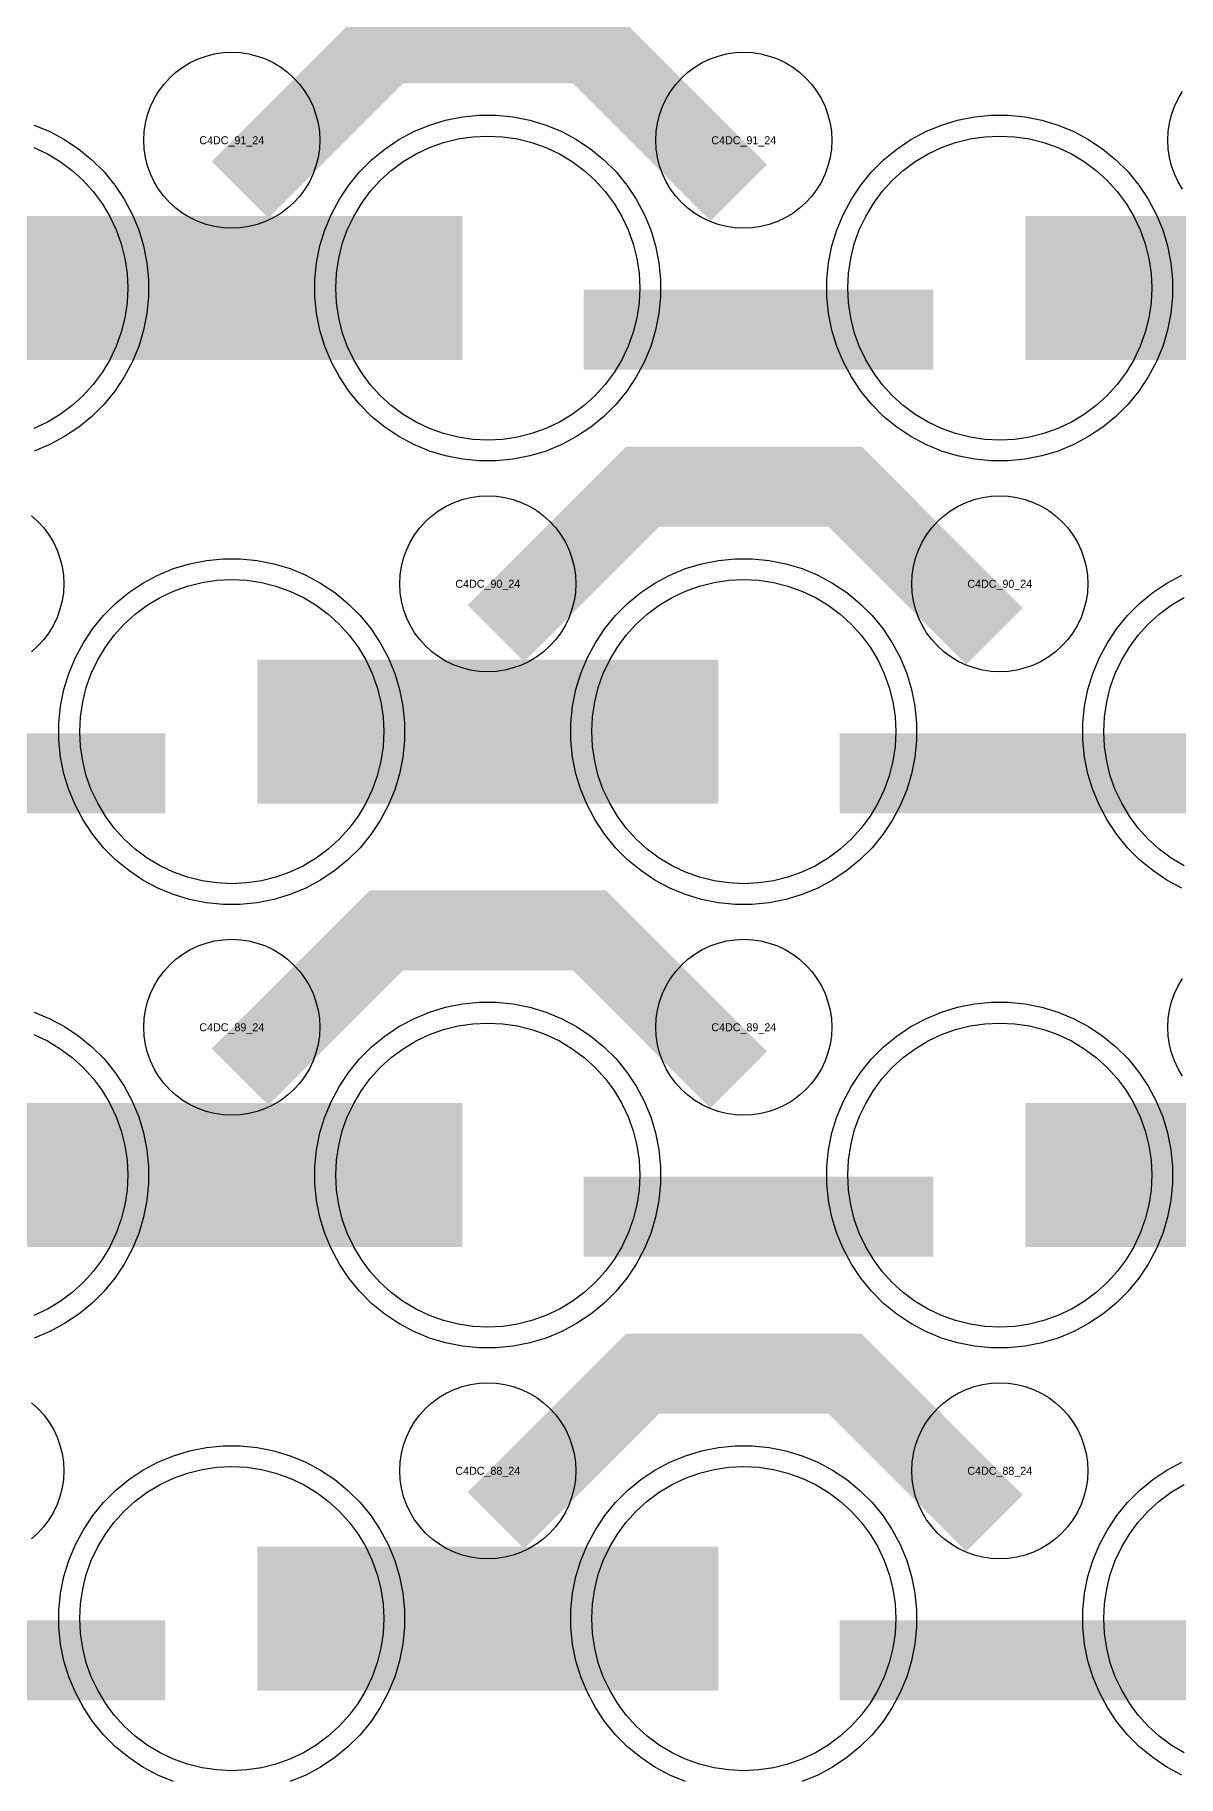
# Model space of a CAD drawing. Extents: x -11880 to 11880, y -14992 to 14992.
# Drawn here: x -4382 to -4024, y -2695 to -2151 of the extents above; entities that cross this region are included whole.
import ezdxf
from ezdxf.enums import TextEntityAlignment as Align

# ---------------------------------------------------------------- set-up
doc = ezdxf.new("R2010")
doc.units = 0
doc.header["$MEASUREMENT"] = 0
for name, color, linetype in [('GDS_775_DT_237', 138, 'CONTINUOUS'), ('RDL1_FS', 34, 'CONTINUOUS'), ('RDL_BS', 160, 'CONTINUOUS')]:
    doc.layers.add(name, color=color, linetype=linetype)

msp = doc.modelspace()

# ---------------------------------------------------------------- linework, layer by layer
at = {"layer": 'RDL1_FS', "color": 11, "true_color": 0xf27172}
for points in [[(-4381.819, -2186.343), (-4377.605, -2188.335), (-4373.605, -2190.733), (-4369.86, -2193.511), (-4366.406, -2196.641), (-4363.276, -2200.095), (-4360.498, -2203.84), (-4358.1, -2207.84), (-4356.108, -2212.054), (-4354.536, -2216.444), (-4353.404, -2220.967), (-4352.72, -2225.578), (-4352.491, -2230.235), (-4352.72, -2234.892), (-4353.404, -2239.503), (-4354.536, -2244.026), (-4356.108, -2248.416), (-4358.1, -2252.63), (-4360.498, -2256.63), (-4363.276, -2260.375), (-4366.406, -2263.829), (-4369.86, -2266.959), (-4373.605, -2269.737), (-4377.605, -2272.135), (-4381.819, -2274.127)], [(-4022.395, -2410.7), (-4026.395, -2408.302), (-4030.14, -2405.524), (-4033.594, -2402.394), (-4036.724, -2398.94), (-4039.502, -2395.195), (-4041.9, -2391.195), (-4043.892, -2386.981), (-4045.464, -2382.591), (-4046.596, -2378.068), (-4047.28, -2373.457), (-4047.509, -2368.8), (-4047.28, -2364.143), (-4046.596, -2359.532), (-4045.464, -2355.009), (-4043.892, -2350.619), (-4041.9, -2346.405), (-4039.502, -2342.405), (-4036.724, -2338.66), (-4033.594, -2335.206), (-4030.14, -2332.076), (-4026.395, -2329.298), (-4022.395, -2326.9)]]:
    msp.add_lwpolyline(points, dxfattribs=at)
for points in [[(-4240, -2277.744), (-4244.657, -2277.515), (-4249.268, -2276.831), (-4253.791, -2275.699), (-4258.181, -2274.127), (-4262.395, -2272.135), (-4266.395, -2269.737), (-4270.14, -2266.959), (-4273.594, -2263.829), (-4276.724, -2260.375), (-4279.502, -2256.63), (-4281.9, -2252.63), (-4283.892, -2248.416), (-4285.464, -2244.026), (-4286.596, -2239.503), (-4287.28, -2234.892), (-4287.509, -2230.235), (-4287.28, -2225.578), (-4286.596, -2220.967), (-4285.464, -2216.444), (-4283.892, -2212.054), (-4281.9, -2207.84), (-4279.502, -2203.84), (-4276.724, -2200.095), (-4273.594, -2196.641), (-4270.14, -2193.511), (-4266.395, -2190.733), (-4262.395, -2188.335), (-4258.181, -2186.343), (-4253.791, -2184.771), (-4249.268, -2183.639), (-4244.657, -2182.955), (-4240, -2182.726), (-4235.343, -2182.955), (-4230.732, -2183.639), (-4226.209, -2184.771), (-4221.819, -2186.343), (-4217.605, -2188.335), (-4213.605, -2190.733), (-4209.86, -2193.511), (-4206.406, -2196.641), (-4203.276, -2200.095), (-4200.498, -2203.84), (-4198.1, -2207.84), (-4196.108, -2212.054), (-4194.536, -2216.444), (-4193.404, -2220.967), (-4192.72, -2225.578), (-4192.491, -2230.235), (-4192.72, -2234.892), (-4193.404, -2239.503), (-4194.536, -2244.026), (-4196.108, -2248.416), (-4198.1, -2252.63), (-4200.498, -2256.63), (-4203.276, -2260.375), (-4206.406, -2263.829), (-4209.86, -2266.959), (-4213.605, -2269.737), (-4217.605, -2272.135), (-4221.819, -2274.127), (-4226.209, -2275.699), (-4230.732, -2276.831), (-4235.343, -2277.515)], [(-4080, -2277.744), (-4084.657, -2277.515), (-4089.268, -2276.831), (-4093.791, -2275.699), (-4098.181, -2274.127), (-4102.395, -2272.135), (-4106.395, -2269.737), (-4110.14, -2266.959), (-4113.594, -2263.829), (-4116.724, -2260.375), (-4119.502, -2256.63), (-4121.9, -2252.63), (-4123.892, -2248.416), (-4125.464, -2244.026), (-4126.596, -2239.503), (-4127.28, -2234.892), (-4127.509, -2230.235), (-4127.28, -2225.578), (-4126.596, -2220.967), (-4125.464, -2216.444), (-4123.892, -2212.054), (-4121.9, -2207.84), (-4119.502, -2203.84), (-4116.724, -2200.095), (-4113.594, -2196.641), (-4110.14, -2193.511), (-4106.395, -2190.733), (-4102.395, -2188.335), (-4098.181, -2186.343), (-4093.791, -2184.771), (-4089.268, -2183.639), (-4084.657, -2182.955), (-4080, -2182.726), (-4075.343, -2182.955), (-4070.732, -2183.639), (-4066.209, -2184.771), (-4061.819, -2186.343), (-4057.605, -2188.335), (-4053.605, -2190.733), (-4049.86, -2193.511), (-4046.406, -2196.641), (-4043.276, -2200.095), (-4040.498, -2203.84), (-4038.1, -2207.84), (-4036.108, -2212.054), (-4034.536, -2216.444), (-4033.404, -2220.967), (-4032.72, -2225.578), (-4032.491, -2230.235), (-4032.72, -2234.892), (-4033.404, -2239.503), (-4034.536, -2244.026), (-4036.108, -2248.416), (-4038.1, -2252.63), (-4040.498, -2256.63), (-4043.276, -2260.375), (-4046.406, -2263.829), (-4049.86, -2266.959), (-4053.605, -2269.737), (-4057.605, -2272.135), (-4061.819, -2274.127), (-4066.209, -2275.699), (-4070.732, -2276.831), (-4075.343, -2277.515)], [(-4320, -2416.309), (-4324.657, -2416.08), (-4329.268, -2415.396), (-4333.791, -2414.264), (-4338.181, -2412.692), (-4342.395, -2410.7), (-4346.395, -2408.302), (-4350.14, -2405.524), (-4353.594, -2402.394), (-4356.724, -2398.94), (-4359.502, -2395.195), (-4361.9, -2391.195), (-4363.892, -2386.981), (-4365.464, -2382.591), (-4366.596, -2378.068), (-4367.28, -2373.457), (-4367.509, -2368.8), (-4367.28, -2364.143), (-4366.596, -2359.532), (-4365.464, -2355.009), (-4363.892, -2350.619), (-4361.9, -2346.405), (-4359.502, -2342.405), (-4356.724, -2338.66), (-4353.594, -2335.206), (-4350.14, -2332.076), (-4346.395, -2329.298), (-4342.395, -2326.9), (-4338.181, -2324.908), (-4333.791, -2323.336), (-4329.268, -2322.204), (-4324.657, -2321.52), (-4320, -2321.291), (-4315.343, -2321.52), (-4310.732, -2322.204), (-4306.209, -2323.336), (-4301.819, -2324.908), (-4297.605, -2326.9), (-4293.605, -2329.298), (-4289.86, -2332.076), (-4286.406, -2335.206), (-4283.276, -2338.66), (-4280.498, -2342.405), (-4278.1, -2346.405), (-4276.108, -2350.619), (-4274.536, -2355.009), (-4273.404, -2359.532), (-4272.72, -2364.143), (-4272.491, -2368.8), (-4272.72, -2373.457), (-4273.404, -2378.068), (-4274.536, -2382.591), (-4276.108, -2386.981), (-4278.1, -2391.195), (-4280.498, -2395.195), (-4283.276, -2398.94), (-4286.406, -2402.394), (-4289.86, -2405.524), (-4293.605, -2408.302), (-4297.605, -2410.7), (-4301.819, -2412.692), (-4306.209, -2414.264), (-4310.732, -2415.396), (-4315.343, -2416.08)], [(-4160, -2416.309), (-4164.657, -2416.08), (-4169.268, -2415.396), (-4173.791, -2414.264), (-4178.181, -2412.692), (-4182.395, -2410.7), (-4186.395, -2408.302), (-4190.14, -2405.524), (-4193.594, -2402.394), (-4196.724, -2398.94), (-4199.502, -2395.195), (-4201.9, -2391.195), (-4203.892, -2386.981), (-4205.464, -2382.591), (-4206.596, -2378.068), (-4207.28, -2373.457), (-4207.509, -2368.8), (-4207.28, -2364.143), (-4206.596, -2359.532), (-4205.464, -2355.009), (-4203.892, -2350.619), (-4201.9, -2346.405), (-4199.502, -2342.405), (-4196.724, -2338.66), (-4193.594, -2335.206), (-4190.14, -2332.076), (-4186.395, -2329.298), (-4182.395, -2326.9), (-4178.181, -2324.908), (-4173.791, -2323.336), (-4169.268, -2322.204), (-4164.657, -2321.52), (-4160, -2321.291), (-4155.343, -2321.52), (-4150.732, -2322.204), (-4146.209, -2323.336), (-4141.819, -2324.908), (-4137.605, -2326.9), (-4133.605, -2329.298), (-4129.86, -2332.076), (-4126.406, -2335.206), (-4123.276, -2338.66), (-4120.498, -2342.405), (-4118.1, -2346.405), (-4116.108, -2350.619), (-4114.536, -2355.009), (-4113.404, -2359.532), (-4112.72, -2364.143), (-4112.491, -2368.8), (-4112.72, -2373.457), (-4113.404, -2378.068), (-4114.536, -2382.591), (-4116.108, -2386.981), (-4118.1, -2391.195), (-4120.498, -2395.195), (-4123.276, -2398.94), (-4126.406, -2402.394), (-4129.86, -2405.524), (-4133.605, -2408.302), (-4137.605, -2410.7), (-4141.819, -2412.692), (-4146.209, -2414.264), (-4150.732, -2415.396), (-4155.343, -2416.08)]]:
    msp.add_lwpolyline(points, close=True, dxfattribs=at)
for points in [[(-4391.998, -2230.235, 45, 45, 0), (-4319.998, -2230.235, 45, 45, 0)], [(-4319.998, -2230.235, 45, 45, 0), (-4247.998, -2230.235, 45, 45, 0)], [(-4071.998, -2230.235, 45, 45, 0), (-3999.998, -2230.235, 45, 45, 0)], [(-4311.998, -2368.8, 45, 45, 0), (-4239.998, -2368.8, 45, 45, 0)], [(-4239.998, -2368.8, 45, 45, 0), (-4167.998, -2368.8, 45, 45, 0)]]:
    msp.add_lwpolyline(points, format="xyseb", dxfattribs=at)
at = {"layer": 'RDL1_FS'}
for points in [[(-4381.819, -2463.468), (-4377.605, -2465.46), (-4373.605, -2467.858), (-4369.86, -2470.636), (-4366.406, -2473.766), (-4363.276, -2477.22), (-4360.498, -2480.965), (-4358.1, -2484.965), (-4356.108, -2489.179), (-4354.536, -2493.569), (-4353.404, -2498.092), (-4352.72, -2502.703), (-4352.491, -2507.36), (-4352.72, -2512.017), (-4353.404, -2516.628), (-4354.536, -2521.151), (-4356.108, -2525.541), (-4358.1, -2529.755), (-4360.498, -2533.755), (-4363.276, -2537.5), (-4366.406, -2540.954), (-4369.86, -2544.084), (-4373.605, -2546.862), (-4377.605, -2549.26), (-4381.819, -2551.252)], [(-4022.395, -2687.825), (-4026.395, -2685.427), (-4030.14, -2682.649), (-4033.594, -2679.519), (-4036.724, -2676.065), (-4039.502, -2672.32), (-4041.9, -2668.32), (-4043.892, -2664.106), (-4045.464, -2659.716), (-4046.596, -2655.193), (-4047.28, -2650.582), (-4047.509, -2645.925), (-4047.28, -2641.268), (-4046.596, -2636.657), (-4045.464, -2632.134), (-4043.892, -2627.744), (-4041.9, -2623.53), (-4039.502, -2619.53), (-4036.724, -2615.785), (-4033.594, -2612.331), (-4030.14, -2609.201), (-4026.395, -2606.423), (-4022.395, -2604.025)]]:
    msp.add_lwpolyline(points, dxfattribs=at)
for points in [[(-4240, -2554.869), (-4244.657, -2554.64), (-4249.268, -2553.956), (-4253.791, -2552.824), (-4258.181, -2551.252), (-4262.395, -2549.26), (-4266.395, -2546.862), (-4270.14, -2544.084), (-4273.594, -2540.954), (-4276.724, -2537.5), (-4279.502, -2533.755), (-4281.9, -2529.755), (-4283.892, -2525.541), (-4285.464, -2521.151), (-4286.596, -2516.628), (-4287.28, -2512.017), (-4287.509, -2507.36), (-4287.28, -2502.703), (-4286.596, -2498.092), (-4285.464, -2493.569), (-4283.892, -2489.179), (-4281.9, -2484.965), (-4279.502, -2480.965), (-4276.724, -2477.22), (-4273.594, -2473.766), (-4270.14, -2470.636), (-4266.395, -2467.858), (-4262.395, -2465.46), (-4258.181, -2463.468), (-4253.791, -2461.896), (-4249.268, -2460.764), (-4244.657, -2460.08), (-4240, -2459.851), (-4235.343, -2460.08), (-4230.732, -2460.764), (-4226.209, -2461.896), (-4221.819, -2463.468), (-4217.605, -2465.46), (-4213.605, -2467.858), (-4209.86, -2470.636), (-4206.406, -2473.766), (-4203.276, -2477.22), (-4200.498, -2480.965), (-4198.1, -2484.965), (-4196.108, -2489.179), (-4194.536, -2493.569), (-4193.404, -2498.092), (-4192.72, -2502.703), (-4192.491, -2507.36), (-4192.72, -2512.017), (-4193.404, -2516.628), (-4194.536, -2521.151), (-4196.108, -2525.541), (-4198.1, -2529.755), (-4200.498, -2533.755), (-4203.276, -2537.5), (-4206.406, -2540.954), (-4209.86, -2544.084), (-4213.605, -2546.862), (-4217.605, -2549.26), (-4221.819, -2551.252), (-4226.209, -2552.824), (-4230.732, -2553.956), (-4235.343, -2554.64)], [(-4080, -2554.869), (-4084.657, -2554.64), (-4089.268, -2553.956), (-4093.791, -2552.824), (-4098.181, -2551.252), (-4102.395, -2549.26), (-4106.395, -2546.862), (-4110.14, -2544.084), (-4113.594, -2540.954), (-4116.724, -2537.5), (-4119.502, -2533.755), (-4121.9, -2529.755), (-4123.892, -2525.541), (-4125.464, -2521.151), (-4126.596, -2516.628), (-4127.28, -2512.017), (-4127.509, -2507.36), (-4127.28, -2502.703), (-4126.596, -2498.092), (-4125.464, -2493.569), (-4123.892, -2489.179), (-4121.9, -2484.965), (-4119.502, -2480.965), (-4116.724, -2477.22), (-4113.594, -2473.766), (-4110.14, -2470.636), (-4106.395, -2467.858), (-4102.395, -2465.46), (-4098.181, -2463.468), (-4093.791, -2461.896), (-4089.268, -2460.764), (-4084.657, -2460.08), (-4080, -2459.851), (-4075.343, -2460.08), (-4070.732, -2460.764), (-4066.209, -2461.896), (-4061.819, -2463.468), (-4057.605, -2465.46), (-4053.605, -2467.858), (-4049.86, -2470.636), (-4046.406, -2473.766), (-4043.276, -2477.22), (-4040.498, -2480.965), (-4038.1, -2484.965), (-4036.108, -2489.179), (-4034.536, -2493.569), (-4033.404, -2498.092), (-4032.72, -2502.703), (-4032.491, -2507.36), (-4032.72, -2512.017), (-4033.404, -2516.628), (-4034.536, -2521.151), (-4036.108, -2525.541), (-4038.1, -2529.755), (-4040.498, -2533.755), (-4043.276, -2537.5), (-4046.406, -2540.954), (-4049.86, -2544.084), (-4053.605, -2546.862), (-4057.605, -2549.26), (-4061.819, -2551.252), (-4066.209, -2552.824), (-4070.732, -2553.956), (-4075.343, -2554.64)], [(-4320, -2693.434), (-4324.657, -2693.205), (-4329.268, -2692.521), (-4333.791, -2691.389), (-4338.181, -2689.817), (-4342.395, -2687.825), (-4346.395, -2685.427), (-4350.14, -2682.649), (-4353.594, -2679.519), (-4356.724, -2676.065), (-4359.502, -2672.32), (-4361.9, -2668.32), (-4363.892, -2664.106), (-4365.464, -2659.716), (-4366.596, -2655.193), (-4367.28, -2650.582), (-4367.509, -2645.925), (-4367.28, -2641.268), (-4366.596, -2636.657), (-4365.464, -2632.134), (-4363.892, -2627.744), (-4361.9, -2623.53), (-4359.502, -2619.53), (-4356.724, -2615.785), (-4353.594, -2612.331), (-4350.14, -2609.201), (-4346.395, -2606.423), (-4342.395, -2604.025), (-4338.181, -2602.033), (-4333.791, -2600.461), (-4329.268, -2599.329), (-4324.657, -2598.645), (-4320, -2598.416), (-4315.343, -2598.645), (-4310.732, -2599.329), (-4306.209, -2600.461), (-4301.819, -2602.033), (-4297.605, -2604.025), (-4293.605, -2606.423), (-4289.86, -2609.201), (-4286.406, -2612.331), (-4283.276, -2615.785), (-4280.498, -2619.53), (-4278.1, -2623.53), (-4276.108, -2627.744), (-4274.536, -2632.134), (-4273.404, -2636.657), (-4272.72, -2641.268), (-4272.491, -2645.925), (-4272.72, -2650.582), (-4273.404, -2655.193), (-4274.536, -2659.716), (-4276.108, -2664.106), (-4278.1, -2668.32), (-4280.498, -2672.32), (-4283.276, -2676.065), (-4286.406, -2679.519), (-4289.86, -2682.649), (-4293.605, -2685.427), (-4297.605, -2687.825), (-4301.819, -2689.817), (-4306.209, -2691.389), (-4310.732, -2692.521), (-4315.343, -2693.205)], [(-4160, -2693.434), (-4164.657, -2693.205), (-4169.268, -2692.521), (-4173.791, -2691.389), (-4178.181, -2689.817), (-4182.395, -2687.825), (-4186.395, -2685.427), (-4190.14, -2682.649), (-4193.594, -2679.519), (-4196.724, -2676.065), (-4199.502, -2672.32), (-4201.9, -2668.32), (-4203.892, -2664.106), (-4205.464, -2659.716), (-4206.596, -2655.193), (-4207.28, -2650.582), (-4207.509, -2645.925), (-4207.28, -2641.268), (-4206.596, -2636.657), (-4205.464, -2632.134), (-4203.892, -2627.744), (-4201.9, -2623.53), (-4199.502, -2619.53), (-4196.724, -2615.785), (-4193.594, -2612.331), (-4190.14, -2609.201), (-4186.395, -2606.423), (-4182.395, -2604.025), (-4178.181, -2602.033), (-4173.791, -2600.461), (-4169.268, -2599.329), (-4164.657, -2598.645), (-4160, -2598.416), (-4155.343, -2598.645), (-4150.732, -2599.329), (-4146.209, -2600.461), (-4141.819, -2602.033), (-4137.605, -2604.025), (-4133.605, -2606.423), (-4129.86, -2609.201), (-4126.406, -2612.331), (-4123.276, -2615.785), (-4120.498, -2619.53), (-4118.1, -2623.53), (-4116.108, -2627.744), (-4114.536, -2632.134), (-4113.404, -2636.657), (-4112.72, -2641.268), (-4112.491, -2645.925), (-4112.72, -2650.582), (-4113.404, -2655.193), (-4114.536, -2659.716), (-4116.108, -2664.106), (-4118.1, -2668.32), (-4120.498, -2672.32), (-4123.276, -2676.065), (-4126.406, -2679.519), (-4129.86, -2682.649), (-4133.605, -2685.427), (-4137.605, -2687.825), (-4141.819, -2689.817), (-4146.209, -2691.389), (-4150.732, -2692.521), (-4155.343, -2693.205)]]:
    msp.add_lwpolyline(points, close=True, dxfattribs=at)
for points in [[(-4391.998, -2507.36, 45, 45, 0), (-4319.998, -2507.36, 45, 45, 0)], [(-4319.998, -2507.36, 45, 45, 0), (-4247.998, -2507.36, 45, 45, 0)], [(-4071.998, -2507.36, 45, 45, 0), (-3999.998, -2507.36, 45, 45, 0)], [(-4311.998, -2645.925, 45, 45, 0), (-4239.998, -2645.925, 45, 45, 0)], [(-4239.998, -2645.925, 45, 45, 0), (-4167.998, -2645.925, 45, 45, 0)]]:
    msp.add_lwpolyline(points, format="xyseb", dxfattribs=at)
at = {"layer": 'RDL_BS'}
for points in [[(-4317.438, -2199.549, 25, 25, 0), (-4271.623, -2153.734, 25, 25, 0), (-4238.07, -2153.734, 25, 25, 0)], [(-4161.599, -2200.448, 25, 25, 0), (-4208.313, -2153.734, 25, 25, 0), (-4238.071, -2153.734, 25, 25, 0)], [(-4237.438, -2338.114, 25, 25, 0), (-4191.623, -2292.299, 25, 25, 0), (-4158.07, -2292.299, 25, 25, 0)], [(-4081.599, -2339.013, 25, 25, 0), (-4128.313, -2292.299, 25, 25, 0), (-4158.071, -2292.299, 25, 25, 0)], [(-4317.438, -2476.674, 25, 25, 0), (-4271.623, -2430.859, 25, 25, 0), (-4238.07, -2430.859, 25, 25, 0)], [(-4161.599, -2477.573, 25, 25, 0), (-4208.313, -2430.859, 25, 25, 0), (-4238.071, -2430.859, 25, 25, 0)], [(-4209.984, -2520.373, 25, 25, 0), (-4100.719, -2520.373, 25, 25, 0)], [(-4237.438, -2615.239, 25, 25, 0), (-4191.623, -2569.424, 25, 25, 0), (-4158.07, -2569.424, 25, 25, 0)], [(-4081.599, -2616.138, 25, 25, 0), (-4128.313, -2569.424, 25, 25, 0), (-4158.071, -2569.424, 25, 25, 0)], [(-4449.984, -2658.938, 25, 25, 0), (-4340.719, -2658.938, 25, 25, 0)], [(-4129.984, -2658.938, 25, 25, 0), (-4020.719, -2658.938, 25, 25, 0)]]:
    msp.add_lwpolyline(points, format="xyseb", dxfattribs=at)
for points in [[(-4320, -2211.541), (-4322.693, -2211.409), (-4325.365, -2211.013), (-4327.984, -2210.356), (-4330.519, -2209.449), (-4332.956, -2208.297), (-4335.28, -2206.904), (-4337.443, -2205.301), (-4339.442, -2203.489), (-4341.254, -2201.49), (-4342.857, -2199.327), (-4344.25, -2197.003), (-4345.402, -2194.566), (-4346.309, -2192.031), (-4346.966, -2189.412), (-4347.362, -2186.74), (-4347.494, -2184.047), (-4347.362, -2181.354), (-4346.966, -2178.682), (-4346.309, -2176.063), (-4345.402, -2173.528), (-4344.25, -2171.091), (-4342.857, -2168.767), (-4341.254, -2166.604), (-4339.442, -2164.605), (-4337.443, -2162.793), (-4335.28, -2161.19), (-4332.956, -2159.797), (-4330.519, -2158.645), (-4327.984, -2157.738), (-4325.365, -2157.081), (-4322.693, -2156.685), (-4320, -2156.553), (-4317.307, -2156.685), (-4314.635, -2157.081), (-4312.016, -2157.738), (-4309.481, -2158.645), (-4307.044, -2159.797), (-4304.72, -2161.19), (-4302.557, -2162.793), (-4300.558, -2164.605), (-4298.746, -2166.604), (-4297.143, -2168.767), (-4295.75, -2171.091), (-4294.598, -2173.528), (-4293.691, -2176.063), (-4293.034, -2178.682), (-4292.638, -2181.354), (-4292.506, -2184.047), (-4292.638, -2186.74), (-4293.034, -2189.412), (-4293.691, -2192.031), (-4294.598, -2194.566), (-4295.75, -2197.003), (-4297.143, -2199.327), (-4298.746, -2201.49), (-4300.558, -2203.489), (-4302.557, -2205.301), (-4304.72, -2206.904), (-4307.044, -2208.297), (-4309.481, -2209.449), (-4312.016, -2210.356), (-4314.635, -2211.013), (-4317.307, -2211.409)], [(-4160, -2211.541), (-4162.693, -2211.409), (-4165.365, -2211.013), (-4167.984, -2210.356), (-4170.519, -2209.449), (-4172.956, -2208.297), (-4175.28, -2206.904), (-4177.443, -2205.301), (-4179.442, -2203.489), (-4181.254, -2201.49), (-4182.857, -2199.327), (-4184.25, -2197.003), (-4185.402, -2194.566), (-4186.309, -2192.031), (-4186.966, -2189.412), (-4187.362, -2186.74), (-4187.494, -2184.047), (-4187.362, -2181.354), (-4186.966, -2178.682), (-4186.309, -2176.063), (-4185.402, -2173.528), (-4184.25, -2171.091), (-4182.857, -2168.767), (-4181.254, -2166.604), (-4179.442, -2164.605), (-4177.443, -2162.793), (-4175.28, -2161.19), (-4172.956, -2159.797), (-4170.519, -2158.645), (-4167.984, -2157.738), (-4165.365, -2157.081), (-4162.693, -2156.685), (-4160, -2156.553), (-4157.307, -2156.685), (-4154.635, -2157.081), (-4152.016, -2157.738), (-4149.481, -2158.645), (-4147.044, -2159.797), (-4144.72, -2161.19), (-4142.557, -2162.793), (-4140.558, -2164.605), (-4138.746, -2166.604), (-4137.143, -2168.767), (-4135.75, -2171.091), (-4134.598, -2173.528), (-4133.691, -2176.063), (-4133.034, -2178.682), (-4132.638, -2181.354), (-4132.506, -2184.047), (-4132.638, -2186.74), (-4133.034, -2189.412), (-4133.691, -2192.031), (-4134.598, -2194.566), (-4135.75, -2197.003), (-4137.143, -2199.327), (-4138.746, -2201.49), (-4140.558, -2203.489), (-4142.557, -2205.301), (-4144.72, -2206.904), (-4147.044, -2208.297), (-4149.481, -2209.449), (-4152.016, -2210.356), (-4154.635, -2211.013), (-4157.307, -2211.409)], [(-4240, -2350.106), (-4242.693, -2349.974), (-4245.365, -2349.578), (-4247.984, -2348.921), (-4250.519, -2348.014), (-4252.956, -2346.862), (-4255.28, -2345.469), (-4257.443, -2343.866), (-4259.442, -2342.054), (-4261.254, -2340.055), (-4262.857, -2337.892), (-4264.25, -2335.568), (-4265.402, -2333.131), (-4266.309, -2330.596), (-4266.966, -2327.977), (-4267.362, -2325.305), (-4267.494, -2322.612), (-4267.362, -2319.919), (-4266.966, -2317.247), (-4266.309, -2314.628), (-4265.402, -2312.093), (-4264.25, -2309.656), (-4262.857, -2307.332), (-4261.254, -2305.169), (-4259.442, -2303.17), (-4257.443, -2301.358), (-4255.28, -2299.755), (-4252.956, -2298.362), (-4250.519, -2297.21), (-4247.984, -2296.303), (-4245.365, -2295.646), (-4242.693, -2295.25), (-4240, -2295.118), (-4237.307, -2295.25), (-4234.635, -2295.646), (-4232.016, -2296.303), (-4229.481, -2297.21), (-4227.044, -2298.362), (-4224.72, -2299.755), (-4222.557, -2301.358), (-4220.558, -2303.17), (-4218.746, -2305.169), (-4217.143, -2307.332), (-4215.75, -2309.656), (-4214.598, -2312.093), (-4213.691, -2314.628), (-4213.034, -2317.247), (-4212.638, -2319.919), (-4212.506, -2322.612), (-4212.638, -2325.305), (-4213.034, -2327.977), (-4213.691, -2330.596), (-4214.598, -2333.131), (-4215.75, -2335.568), (-4217.143, -2337.892), (-4218.746, -2340.055), (-4220.558, -2342.054), (-4222.557, -2343.866), (-4224.72, -2345.469), (-4227.044, -2346.862), (-4229.481, -2348.014), (-4232.016, -2348.921), (-4234.635, -2349.578), (-4237.307, -2349.974)], [(-4080, -2350.106), (-4082.693, -2349.974), (-4085.365, -2349.578), (-4087.984, -2348.921), (-4090.519, -2348.014), (-4092.956, -2346.862), (-4095.28, -2345.469), (-4097.443, -2343.866), (-4099.442, -2342.054), (-4101.254, -2340.055), (-4102.857, -2337.892), (-4104.25, -2335.568), (-4105.402, -2333.131), (-4106.309, -2330.596), (-4106.966, -2327.977), (-4107.362, -2325.305), (-4107.494, -2322.612), (-4107.362, -2319.919), (-4106.966, -2317.247), (-4106.309, -2314.628), (-4105.402, -2312.093), (-4104.25, -2309.656), (-4102.857, -2307.332), (-4101.254, -2305.169), (-4099.442, -2303.17), (-4097.443, -2301.358), (-4095.28, -2299.755), (-4092.956, -2298.362), (-4090.519, -2297.21), (-4087.984, -2296.303), (-4085.365, -2295.646), (-4082.693, -2295.25), (-4080, -2295.118), (-4077.307, -2295.25), (-4074.635, -2295.646), (-4072.016, -2296.303), (-4069.481, -2297.21), (-4067.044, -2298.362), (-4064.72, -2299.755), (-4062.557, -2301.358), (-4060.558, -2303.17), (-4058.746, -2305.169), (-4057.143, -2307.332), (-4055.75, -2309.656), (-4054.598, -2312.093), (-4053.691, -2314.628), (-4053.034, -2317.247), (-4052.638, -2319.919), (-4052.506, -2322.612), (-4052.638, -2325.305), (-4053.034, -2327.977), (-4053.691, -2330.596), (-4054.598, -2333.131), (-4055.75, -2335.568), (-4057.143, -2337.892), (-4058.746, -2340.055), (-4060.558, -2342.054), (-4062.557, -2343.866), (-4064.72, -2345.469), (-4067.044, -2346.862), (-4069.481, -2348.014), (-4072.016, -2348.921), (-4074.635, -2349.578), (-4077.307, -2349.974)], [(-4320, -2488.666), (-4322.693, -2488.534), (-4325.365, -2488.138), (-4327.984, -2487.481), (-4330.519, -2486.574), (-4332.956, -2485.422), (-4335.28, -2484.029), (-4337.443, -2482.426), (-4339.442, -2480.614), (-4341.254, -2478.615), (-4342.857, -2476.452), (-4344.25, -2474.128), (-4345.402, -2471.691), (-4346.309, -2469.156), (-4346.966, -2466.537), (-4347.362, -2463.865), (-4347.494, -2461.172), (-4347.362, -2458.479), (-4346.966, -2455.807), (-4346.309, -2453.188), (-4345.402, -2450.653), (-4344.25, -2448.216), (-4342.857, -2445.892), (-4341.254, -2443.729), (-4339.442, -2441.73), (-4337.443, -2439.918), (-4335.28, -2438.315), (-4332.956, -2436.922), (-4330.519, -2435.77), (-4327.984, -2434.863), (-4325.365, -2434.206), (-4322.693, -2433.81), (-4320, -2433.678), (-4317.307, -2433.81), (-4314.635, -2434.206), (-4312.016, -2434.863), (-4309.481, -2435.77), (-4307.044, -2436.922), (-4304.72, -2438.315), (-4302.557, -2439.918), (-4300.558, -2441.73), (-4298.746, -2443.729), (-4297.143, -2445.892), (-4295.75, -2448.216), (-4294.598, -2450.653), (-4293.691, -2453.188), (-4293.034, -2455.807), (-4292.638, -2458.479), (-4292.506, -2461.172), (-4292.638, -2463.865), (-4293.034, -2466.537), (-4293.691, -2469.156), (-4294.598, -2471.691), (-4295.75, -2474.128), (-4297.143, -2476.452), (-4298.746, -2478.615), (-4300.558, -2480.614), (-4302.557, -2482.426), (-4304.72, -2484.029), (-4307.044, -2485.422), (-4309.481, -2486.574), (-4312.016, -2487.481), (-4314.635, -2488.138), (-4317.307, -2488.534)], [(-4160, -2488.666), (-4162.693, -2488.534), (-4165.365, -2488.138), (-4167.984, -2487.481), (-4170.519, -2486.574), (-4172.956, -2485.422), (-4175.28, -2484.029), (-4177.443, -2482.426), (-4179.442, -2480.614), (-4181.254, -2478.615), (-4182.857, -2476.452), (-4184.25, -2474.128), (-4185.402, -2471.691), (-4186.309, -2469.156), (-4186.966, -2466.537), (-4187.362, -2463.865), (-4187.494, -2461.172), (-4187.362, -2458.479), (-4186.966, -2455.807), (-4186.309, -2453.188), (-4185.402, -2450.653), (-4184.25, -2448.216), (-4182.857, -2445.892), (-4181.254, -2443.729), (-4179.442, -2441.73), (-4177.443, -2439.918), (-4175.28, -2438.315), (-4172.956, -2436.922), (-4170.519, -2435.77), (-4167.984, -2434.863), (-4165.365, -2434.206), (-4162.693, -2433.81), (-4160, -2433.678), (-4157.307, -2433.81), (-4154.635, -2434.206), (-4152.016, -2434.863), (-4149.481, -2435.77), (-4147.044, -2436.922), (-4144.72, -2438.315), (-4142.557, -2439.918), (-4140.558, -2441.73), (-4138.746, -2443.729), (-4137.143, -2445.892), (-4135.75, -2448.216), (-4134.598, -2450.653), (-4133.691, -2453.188), (-4133.034, -2455.807), (-4132.638, -2458.479), (-4132.506, -2461.172), (-4132.638, -2463.865), (-4133.034, -2466.537), (-4133.691, -2469.156), (-4134.598, -2471.691), (-4135.75, -2474.128), (-4137.143, -2476.452), (-4138.746, -2478.615), (-4140.558, -2480.614), (-4142.557, -2482.426), (-4144.72, -2484.029), (-4147.044, -2485.422), (-4149.481, -2486.574), (-4152.016, -2487.481), (-4154.635, -2488.138), (-4157.307, -2488.534)], [(-4242.644, -2561.36), (-4247.938, -2560.843), (-4253.165, -2559.797), (-4258.205, -2558.266), (-4263.115, -2556.235), (-4267.777, -2553.743), (-4272.191, -2550.796), (-4276.292, -2547.434), (-4280.074, -2543.652), (-4283.436, -2539.551), (-4286.383, -2535.137), (-4288.875, -2530.475), (-4290.906, -2525.565), (-4292.437, -2520.525), (-4293.483, -2515.298), (-4294, -2510.004), (-4294, -2504.716), (-4293.483, -2499.422), (-4292.437, -2494.195), (-4290.906, -2489.155), (-4288.875, -2484.245), (-4286.383, -2479.583), (-4283.436, -2475.169), (-4280.074, -2471.068), (-4276.292, -2467.286), (-4272.191, -2463.924), (-4267.777, -2460.977), (-4263.115, -2458.485), (-4258.205, -2456.454), (-4253.165, -2454.923), (-4247.938, -2453.877), (-4242.644, -2453.36), (-4237.356, -2453.36), (-4232.062, -2453.877), (-4226.835, -2454.923), (-4221.795, -2456.454), (-4216.885, -2458.485), (-4212.223, -2460.977), (-4207.809, -2463.924), (-4203.708, -2467.286), (-4199.926, -2471.068), (-4196.564, -2475.169), (-4193.617, -2479.583), (-4191.125, -2484.245), (-4189.094, -2489.155), (-4187.563, -2494.195), (-4186.517, -2499.422), (-4186, -2504.716), (-4186, -2510.004), (-4186.517, -2515.298), (-4187.563, -2520.525), (-4189.094, -2525.565), (-4191.125, -2530.475), (-4193.617, -2535.137), (-4196.564, -2539.551), (-4199.926, -2543.652), (-4203.708, -2547.434), (-4207.809, -2550.796), (-4212.223, -2553.743), (-4216.885, -2556.235), (-4221.795, -2558.266), (-4226.835, -2559.797), (-4232.062, -2560.843), (-4237.356, -2561.36)], [(-4082.644, -2561.36), (-4087.938, -2560.843), (-4093.165, -2559.797), (-4098.205, -2558.266), (-4103.115, -2556.235), (-4107.777, -2553.743), (-4112.191, -2550.796), (-4116.292, -2547.434), (-4120.074, -2543.652), (-4123.436, -2539.551), (-4126.383, -2535.137), (-4128.875, -2530.475), (-4130.906, -2525.565), (-4132.437, -2520.525), (-4133.483, -2515.298), (-4134, -2510.004), (-4134, -2504.716), (-4133.483, -2499.422), (-4132.437, -2494.195), (-4130.906, -2489.155), (-4128.875, -2484.245), (-4126.383, -2479.583), (-4123.436, -2475.169), (-4120.074, -2471.068), (-4116.292, -2467.286), (-4112.191, -2463.924), (-4107.777, -2460.977), (-4103.115, -2458.485), (-4098.205, -2456.454), (-4093.165, -2454.923), (-4087.938, -2453.877), (-4082.644, -2453.36), (-4077.356, -2453.36), (-4072.062, -2453.877), (-4066.835, -2454.923), (-4061.795, -2456.454), (-4056.885, -2458.485), (-4052.223, -2460.977), (-4047.809, -2463.924), (-4043.708, -2467.286), (-4039.926, -2471.068), (-4036.564, -2475.169), (-4033.617, -2479.583), (-4031.125, -2484.245), (-4029.094, -2489.155), (-4027.563, -2494.195), (-4026.517, -2499.422), (-4026, -2504.716), (-4026, -2510.004), (-4026.517, -2515.298), (-4027.563, -2520.525), (-4029.094, -2525.565), (-4031.125, -2530.475), (-4033.617, -2535.137), (-4036.564, -2539.551), (-4039.926, -2543.652), (-4043.708, -2547.434), (-4047.809, -2550.796), (-4052.223, -2553.743), (-4056.885, -2556.235), (-4061.795, -2558.266), (-4066.835, -2559.797), (-4072.062, -2560.843), (-4077.356, -2561.36)], [(-4240, -2627.231), (-4242.693, -2627.099), (-4245.365, -2626.703), (-4247.984, -2626.046), (-4250.519, -2625.139), (-4252.956, -2623.987), (-4255.28, -2622.594), (-4257.443, -2620.991), (-4259.442, -2619.179), (-4261.254, -2617.18), (-4262.857, -2615.017), (-4264.25, -2612.693), (-4265.402, -2610.256), (-4266.309, -2607.721), (-4266.966, -2605.102), (-4267.362, -2602.43), (-4267.494, -2599.737), (-4267.362, -2597.044), (-4266.966, -2594.372), (-4266.309, -2591.753), (-4265.402, -2589.218), (-4264.25, -2586.781), (-4262.857, -2584.457), (-4261.254, -2582.294), (-4259.442, -2580.295), (-4257.443, -2578.483), (-4255.28, -2576.88), (-4252.956, -2575.487), (-4250.519, -2574.335), (-4247.984, -2573.428), (-4245.365, -2572.771), (-4242.693, -2572.375), (-4240, -2572.243), (-4237.307, -2572.375), (-4234.635, -2572.771), (-4232.016, -2573.428), (-4229.481, -2574.335), (-4227.044, -2575.487), (-4224.72, -2576.88), (-4222.557, -2578.483), (-4220.558, -2580.295), (-4218.746, -2582.294), (-4217.143, -2584.457), (-4215.75, -2586.781), (-4214.598, -2589.218), (-4213.691, -2591.753), (-4213.034, -2594.372), (-4212.638, -2597.044), (-4212.506, -2599.737), (-4212.638, -2602.43), (-4213.034, -2605.102), (-4213.691, -2607.721), (-4214.598, -2610.256), (-4215.75, -2612.693), (-4217.143, -2615.017), (-4218.746, -2617.18), (-4220.558, -2619.179), (-4222.557, -2620.991), (-4224.72, -2622.594), (-4227.044, -2623.987), (-4229.481, -2625.139), (-4232.016, -2626.046), (-4234.635, -2626.703), (-4237.307, -2627.099)], [(-4080, -2627.231), (-4082.693, -2627.099), (-4085.365, -2626.703), (-4087.984, -2626.046), (-4090.519, -2625.139), (-4092.956, -2623.987), (-4095.28, -2622.594), (-4097.443, -2620.991), (-4099.442, -2619.179), (-4101.254, -2617.18), (-4102.857, -2615.017), (-4104.25, -2612.693), (-4105.402, -2610.256), (-4106.309, -2607.721), (-4106.966, -2605.102), (-4107.362, -2602.43), (-4107.494, -2599.737), (-4107.362, -2597.044), (-4106.966, -2594.372), (-4106.309, -2591.753), (-4105.402, -2589.218), (-4104.25, -2586.781), (-4102.857, -2584.457), (-4101.254, -2582.294), (-4099.442, -2580.295), (-4097.443, -2578.483), (-4095.28, -2576.88), (-4092.956, -2575.487), (-4090.519, -2574.335), (-4087.984, -2573.428), (-4085.365, -2572.771), (-4082.693, -2572.375), (-4080, -2572.243), (-4077.307, -2572.375), (-4074.635, -2572.771), (-4072.016, -2573.428), (-4069.481, -2574.335), (-4067.044, -2575.487), (-4064.72, -2576.88), (-4062.557, -2578.483), (-4060.558, -2580.295), (-4058.746, -2582.294), (-4057.143, -2584.457), (-4055.75, -2586.781), (-4054.598, -2589.218), (-4053.691, -2591.753), (-4053.034, -2594.372), (-4052.638, -2597.044), (-4052.506, -2599.737), (-4052.638, -2602.43), (-4053.034, -2605.102), (-4053.691, -2607.721), (-4054.598, -2610.256), (-4055.75, -2612.693), (-4057.143, -2615.017), (-4058.746, -2617.18), (-4060.558, -2619.179), (-4062.557, -2620.991), (-4064.72, -2622.594), (-4067.044, -2623.987), (-4069.481, -2625.139), (-4072.016, -2626.046), (-4074.635, -2626.703), (-4077.307, -2627.099)]]:
    msp.add_lwpolyline(points, close=True, dxfattribs=at)
for points in [[(-4022.857, -2199.327), (-4024.25, -2197.003), (-4025.402, -2194.566), (-4026.309, -2192.031), (-4026.966, -2189.412), (-4027.362, -2186.74), (-4027.494, -2184.047), (-4027.362, -2181.354), (-4026.966, -2178.682), (-4026.309, -2176.063), (-4025.402, -2173.528), (-4024.25, -2171.091), (-4022.857, -2168.767)], [(-4382.557, -2301.358), (-4380.558, -2303.17), (-4378.746, -2305.169), (-4377.143, -2307.332), (-4375.75, -2309.656), (-4374.598, -2312.093), (-4373.691, -2314.628), (-4373.034, -2317.247), (-4372.638, -2319.919), (-4372.506, -2322.612), (-4372.638, -2325.305), (-4373.034, -2327.977), (-4373.691, -2330.596), (-4374.598, -2333.131), (-4375.75, -2335.568), (-4377.143, -2337.892), (-4378.746, -2340.055), (-4380.558, -2342.054), (-4382.557, -2343.866)], [(-4022.857, -2476.452), (-4024.25, -2474.128), (-4025.402, -2471.691), (-4026.309, -2469.156), (-4026.966, -2466.537), (-4027.362, -2463.865), (-4027.494, -2461.172), (-4027.362, -2458.479), (-4026.966, -2455.807), (-4026.309, -2453.188), (-4025.402, -2450.653), (-4024.25, -2448.216), (-4022.857, -2445.892)], [(-4381.795, -2456.454), (-4376.885, -2458.485), (-4372.223, -2460.977), (-4367.809, -2463.924), (-4363.708, -2467.286), (-4359.926, -2471.068), (-4356.564, -2475.169), (-4353.617, -2479.583), (-4351.125, -2484.245), (-4349.094, -2489.155), (-4347.563, -2494.195), (-4346.517, -2499.422), (-4346, -2504.716), (-4346, -2510.004), (-4346.517, -2515.298), (-4347.563, -2520.525), (-4349.094, -2525.565), (-4351.125, -2530.475), (-4353.617, -2535.137), (-4356.564, -2539.551), (-4359.926, -2543.652), (-4363.708, -2547.434), (-4367.809, -2550.796), (-4372.223, -2553.743), (-4376.885, -2556.235), (-4381.795, -2558.266)], [(-4382.557, -2578.483), (-4380.558, -2580.295), (-4378.746, -2582.294), (-4377.143, -2584.457), (-4375.75, -2586.781), (-4374.598, -2589.218), (-4373.691, -2591.753), (-4373.034, -2594.372), (-4372.638, -2597.044), (-4372.506, -2599.737), (-4372.638, -2602.43), (-4373.034, -2605.102), (-4373.691, -2607.721), (-4374.598, -2610.256), (-4375.75, -2612.693), (-4377.143, -2615.017), (-4378.746, -2617.18), (-4380.558, -2619.179), (-4382.557, -2620.991)], [(-4338.205, -2696.831), (-4343.115, -2694.8), (-4347.777, -2692.308), (-4352.191, -2689.361), (-4356.292, -2685.999), (-4360.074, -2682.217), (-4363.436, -2678.116), (-4366.383, -2673.702), (-4368.875, -2669.04), (-4370.906, -2664.13), (-4372.437, -2659.09), (-4373.483, -2653.863), (-4374, -2648.569), (-4374, -2643.281), (-4373.483, -2637.987), (-4372.437, -2632.76), (-4370.906, -2627.72), (-4368.875, -2622.81), (-4366.383, -2618.148), (-4363.436, -2613.734), (-4360.074, -2609.633), (-4356.292, -2605.851), (-4352.191, -2602.489), (-4347.777, -2599.542), (-4343.115, -2597.05), (-4338.205, -2595.019), (-4333.165, -2593.488), (-4327.938, -2592.442), (-4322.644, -2591.925), (-4317.356, -2591.925), (-4312.062, -2592.442), (-4306.835, -2593.488), (-4301.795, -2595.019), (-4296.885, -2597.05), (-4292.223, -2599.542), (-4287.809, -2602.489), (-4283.708, -2605.851), (-4279.926, -2609.633), (-4276.564, -2613.734), (-4273.617, -2618.148), (-4271.125, -2622.81), (-4269.094, -2627.72), (-4267.563, -2632.76), (-4266.517, -2637.987), (-4266, -2643.281), (-4266, -2648.569), (-4266.517, -2653.863), (-4267.563, -2659.09), (-4269.094, -2664.13), (-4271.125, -2669.04), (-4273.617, -2673.702), (-4276.564, -2678.116), (-4279.926, -2682.217), (-4283.708, -2685.999), (-4287.809, -2689.361), (-4292.223, -2692.308), (-4296.885, -2694.8), (-4301.795, -2696.831)], [(-4178.205, -2696.831), (-4183.115, -2694.8), (-4187.777, -2692.308), (-4192.191, -2689.361), (-4196.292, -2685.999), (-4200.074, -2682.217), (-4203.436, -2678.116), (-4206.383, -2673.702), (-4208.875, -2669.04), (-4210.906, -2664.13), (-4212.437, -2659.09), (-4213.483, -2653.863), (-4214, -2648.569), (-4214, -2643.281), (-4213.483, -2637.987), (-4212.437, -2632.76), (-4210.906, -2627.72), (-4208.875, -2622.81), (-4206.383, -2618.148), (-4203.436, -2613.734), (-4200.074, -2609.633), (-4196.292, -2605.851), (-4192.191, -2602.489), (-4187.777, -2599.542), (-4183.115, -2597.05), (-4178.205, -2595.019), (-4173.165, -2593.488), (-4167.938, -2592.442), (-4162.644, -2591.925), (-4157.356, -2591.925), (-4152.062, -2592.442), (-4146.835, -2593.488), (-4141.795, -2595.019), (-4136.885, -2597.05), (-4132.223, -2599.542), (-4127.809, -2602.489), (-4123.708, -2605.851), (-4119.926, -2609.633), (-4116.564, -2613.734), (-4113.617, -2618.148), (-4111.125, -2622.81), (-4109.094, -2627.72), (-4107.563, -2632.76), (-4106.517, -2637.987), (-4106, -2643.281), (-4106, -2648.569), (-4106.517, -2653.863), (-4107.563, -2659.09), (-4109.094, -2664.13), (-4111.125, -2669.04), (-4113.617, -2673.702), (-4116.564, -2678.116), (-4119.926, -2682.217), (-4123.708, -2685.999), (-4127.809, -2689.361), (-4132.223, -2692.308), (-4136.885, -2694.8), (-4141.795, -2696.831)], [(-4023.115, -2694.8), (-4027.777, -2692.308), (-4032.191, -2689.361), (-4036.292, -2685.999), (-4040.074, -2682.217), (-4043.436, -2678.116), (-4046.383, -2673.702), (-4048.875, -2669.04), (-4050.906, -2664.13), (-4052.437, -2659.09), (-4053.483, -2653.863), (-4054, -2648.569), (-4054, -2643.281), (-4053.483, -2637.987), (-4052.437, -2632.76), (-4050.906, -2627.72), (-4048.875, -2622.81), (-4046.383, -2618.148), (-4043.436, -2613.734), (-4040.074, -2609.633), (-4036.292, -2605.851), (-4032.191, -2602.489), (-4027.777, -2599.542), (-4023.115, -2597.05)]]:
    msp.add_lwpolyline(points, dxfattribs=at)
at = {"layer": 'RDL_BS', "color": 11, "true_color": 0xf27172}
for points in [[(-4381.795, -2179.329), (-4376.885, -2181.36), (-4372.223, -2183.852), (-4367.809, -2186.799), (-4363.708, -2190.161), (-4359.926, -2193.943), (-4356.564, -2198.044), (-4353.617, -2202.458), (-4351.125, -2207.12), (-4349.094, -2212.03), (-4347.563, -2217.07), (-4346.517, -2222.297), (-4346, -2227.591), (-4346, -2232.879), (-4346.517, -2238.173), (-4347.563, -2243.4), (-4349.094, -2248.44), (-4351.125, -2253.35), (-4353.617, -2258.012), (-4356.564, -2262.426), (-4359.926, -2266.527), (-4363.708, -2270.309), (-4367.809, -2273.671), (-4372.223, -2276.618), (-4376.885, -2279.11), (-4381.795, -2281.141)], [(-4023.115, -2417.675), (-4027.777, -2415.183), (-4032.191, -2412.236), (-4036.292, -2408.874), (-4040.074, -2405.092), (-4043.436, -2400.991), (-4046.383, -2396.577), (-4048.875, -2391.915), (-4050.906, -2387.005), (-4052.437, -2381.965), (-4053.483, -2376.738), (-4054, -2371.444), (-4054, -2366.156), (-4053.483, -2360.862), (-4052.437, -2355.635), (-4050.906, -2350.595), (-4048.875, -2345.685), (-4046.383, -2341.023), (-4043.436, -2336.609), (-4040.074, -2332.508), (-4036.292, -2328.726), (-4032.191, -2325.364), (-4027.777, -2322.417), (-4023.115, -2319.925)]]:
    msp.add_lwpolyline(points, dxfattribs=at)
for points in [[(-4242.644, -2284.235), (-4247.938, -2283.718), (-4253.165, -2282.672), (-4258.205, -2281.141), (-4263.115, -2279.11), (-4267.777, -2276.618), (-4272.191, -2273.671), (-4276.292, -2270.309), (-4280.074, -2266.527), (-4283.436, -2262.426), (-4286.383, -2258.012), (-4288.875, -2253.35), (-4290.906, -2248.44), (-4292.437, -2243.4), (-4293.483, -2238.173), (-4294, -2232.879), (-4294, -2227.591), (-4293.483, -2222.297), (-4292.437, -2217.07), (-4290.906, -2212.03), (-4288.875, -2207.12), (-4286.383, -2202.458), (-4283.436, -2198.044), (-4280.074, -2193.943), (-4276.292, -2190.161), (-4272.191, -2186.799), (-4267.777, -2183.852), (-4263.115, -2181.36), (-4258.205, -2179.329), (-4253.165, -2177.798), (-4247.938, -2176.752), (-4242.644, -2176.235), (-4237.356, -2176.235), (-4232.062, -2176.752), (-4226.835, -2177.798), (-4221.795, -2179.329), (-4216.885, -2181.36), (-4212.223, -2183.852), (-4207.809, -2186.799), (-4203.708, -2190.161), (-4199.926, -2193.943), (-4196.564, -2198.044), (-4193.617, -2202.458), (-4191.125, -2207.12), (-4189.094, -2212.03), (-4187.563, -2217.07), (-4186.517, -2222.297), (-4186, -2227.591), (-4186, -2232.879), (-4186.517, -2238.173), (-4187.563, -2243.4), (-4189.094, -2248.44), (-4191.125, -2253.35), (-4193.617, -2258.012), (-4196.564, -2262.426), (-4199.926, -2266.527), (-4203.708, -2270.309), (-4207.809, -2273.671), (-4212.223, -2276.618), (-4216.885, -2279.11), (-4221.795, -2281.141), (-4226.835, -2282.672), (-4232.062, -2283.718), (-4237.356, -2284.235)], [(-4082.644, -2284.235), (-4087.938, -2283.718), (-4093.165, -2282.672), (-4098.205, -2281.141), (-4103.115, -2279.11), (-4107.777, -2276.618), (-4112.191, -2273.671), (-4116.292, -2270.309), (-4120.074, -2266.527), (-4123.436, -2262.426), (-4126.383, -2258.012), (-4128.875, -2253.35), (-4130.906, -2248.44), (-4132.437, -2243.4), (-4133.483, -2238.173), (-4134, -2232.879), (-4134, -2227.591), (-4133.483, -2222.297), (-4132.437, -2217.07), (-4130.906, -2212.03), (-4128.875, -2207.12), (-4126.383, -2202.458), (-4123.436, -2198.044), (-4120.074, -2193.943), (-4116.292, -2190.161), (-4112.191, -2186.799), (-4107.777, -2183.852), (-4103.115, -2181.36), (-4098.205, -2179.329), (-4093.165, -2177.798), (-4087.938, -2176.752), (-4082.644, -2176.235), (-4077.356, -2176.235), (-4072.062, -2176.752), (-4066.835, -2177.798), (-4061.795, -2179.329), (-4056.885, -2181.36), (-4052.223, -2183.852), (-4047.809, -2186.799), (-4043.708, -2190.161), (-4039.926, -2193.943), (-4036.564, -2198.044), (-4033.617, -2202.458), (-4031.125, -2207.12), (-4029.094, -2212.03), (-4027.563, -2217.07), (-4026.517, -2222.297), (-4026, -2227.591), (-4026, -2232.879), (-4026.517, -2238.173), (-4027.563, -2243.4), (-4029.094, -2248.44), (-4031.125, -2253.35), (-4033.617, -2258.012), (-4036.564, -2262.426), (-4039.926, -2266.527), (-4043.708, -2270.309), (-4047.809, -2273.671), (-4052.223, -2276.618), (-4056.885, -2279.11), (-4061.795, -2281.141), (-4066.835, -2282.672), (-4072.062, -2283.718), (-4077.356, -2284.235)], [(-4322.644, -2422.8), (-4327.938, -2422.283), (-4333.165, -2421.237), (-4338.205, -2419.706), (-4343.115, -2417.675), (-4347.777, -2415.183), (-4352.191, -2412.236), (-4356.292, -2408.874), (-4360.074, -2405.092), (-4363.436, -2400.991), (-4366.383, -2396.577), (-4368.875, -2391.915), (-4370.906, -2387.005), (-4372.437, -2381.965), (-4373.483, -2376.738), (-4374, -2371.444), (-4374, -2366.156), (-4373.483, -2360.862), (-4372.437, -2355.635), (-4370.906, -2350.595), (-4368.875, -2345.685), (-4366.383, -2341.023), (-4363.436, -2336.609), (-4360.074, -2332.508), (-4356.292, -2328.726), (-4352.191, -2325.364), (-4347.777, -2322.417), (-4343.115, -2319.925), (-4338.205, -2317.894), (-4333.165, -2316.363), (-4327.938, -2315.317), (-4322.644, -2314.8), (-4317.356, -2314.8), (-4312.062, -2315.317), (-4306.835, -2316.363), (-4301.795, -2317.894), (-4296.885, -2319.925), (-4292.223, -2322.417), (-4287.809, -2325.364), (-4283.708, -2328.726), (-4279.926, -2332.508), (-4276.564, -2336.609), (-4273.617, -2341.023), (-4271.125, -2345.685), (-4269.094, -2350.595), (-4267.563, -2355.635), (-4266.517, -2360.862), (-4266, -2366.156), (-4266, -2371.444), (-4266.517, -2376.738), (-4267.563, -2381.965), (-4269.094, -2387.005), (-4271.125, -2391.915), (-4273.617, -2396.577), (-4276.564, -2400.991), (-4279.926, -2405.092), (-4283.708, -2408.874), (-4287.809, -2412.236), (-4292.223, -2415.183), (-4296.885, -2417.675), (-4301.795, -2419.706), (-4306.835, -2421.237), (-4312.062, -2422.283), (-4317.356, -2422.8)], [(-4162.644, -2422.8), (-4167.938, -2422.283), (-4173.165, -2421.237), (-4178.205, -2419.706), (-4183.115, -2417.675), (-4187.777, -2415.183), (-4192.191, -2412.236), (-4196.292, -2408.874), (-4200.074, -2405.092), (-4203.436, -2400.991), (-4206.383, -2396.577), (-4208.875, -2391.915), (-4210.906, -2387.005), (-4212.437, -2381.965), (-4213.483, -2376.738), (-4214, -2371.444), (-4214, -2366.156), (-4213.483, -2360.862), (-4212.437, -2355.635), (-4210.906, -2350.595), (-4208.875, -2345.685), (-4206.383, -2341.023), (-4203.436, -2336.609), (-4200.074, -2332.508), (-4196.292, -2328.726), (-4192.191, -2325.364), (-4187.777, -2322.417), (-4183.115, -2319.925), (-4178.205, -2317.894), (-4173.165, -2316.363), (-4167.938, -2315.317), (-4162.644, -2314.8), (-4157.356, -2314.8), (-4152.062, -2315.317), (-4146.835, -2316.363), (-4141.795, -2317.894), (-4136.885, -2319.925), (-4132.223, -2322.417), (-4127.809, -2325.364), (-4123.708, -2328.726), (-4119.926, -2332.508), (-4116.564, -2336.609), (-4113.617, -2341.023), (-4111.125, -2345.685), (-4109.094, -2350.595), (-4107.563, -2355.635), (-4106.517, -2360.862), (-4106, -2366.156), (-4106, -2371.444), (-4106.517, -2376.738), (-4107.563, -2381.965), (-4109.094, -2387.005), (-4111.125, -2391.915), (-4113.617, -2396.577), (-4116.564, -2400.991), (-4119.926, -2405.092), (-4123.708, -2408.874), (-4127.809, -2412.236), (-4132.223, -2415.183), (-4136.885, -2417.675), (-4141.795, -2419.706), (-4146.835, -2421.237), (-4152.062, -2422.283), (-4157.356, -2422.8)]]:
    msp.add_lwpolyline(points, close=True, dxfattribs=at)
for points in [[(-4209.984, -2243.248, 25, 25, 0), (-4100.719, -2243.248, 25, 25, 0)], [(-4449.984, -2381.813, 25, 25, 0), (-4340.719, -2381.813, 25, 25, 0)], [(-4129.984, -2381.813, 25, 25, 0), (-4020.719, -2381.813, 25, 25, 0)]]:
    msp.add_lwpolyline(points, format="xyseb", dxfattribs=at)

# ---------------------------------------------------------------- texts
at = {"layer": 'GDS_775_DT_237'}
for s, p in [('C4DC_91_24', (-4320, -2184.047)), ('C4DC_91_24', (-4320, -2184.047)), ('C4DC_91_24', (-4160, -2184.047)), ('C4DC_91_24', (-4160, -2184.047)), ('C4DC_90_24', (-4240, -2322.612)), ('C4DC_90_24', (-4240, -2322.612)), ('C4DC_90_24', (-4080, -2322.612)), ('C4DC_90_24', (-4080, -2322.612)), ('C4DC_89_24', (-4320, -2461.172)), ('C4DC_89_24', (-4320, -2461.172)), ('C4DC_89_24', (-4160, -2461.172)), ('C4DC_89_24', (-4160, -2461.172)), ('C4DC_88_24', (-4240, -2599.737)), ('C4DC_88_24', (-4240, -2599.737)), ('C4DC_88_24', (-4080, -2599.737)), ('C4DC_88_24', (-4080, -2599.737))]:
    msp.add_text(s, height=2.5, dxfattribs=at).set_placement(p, align=Align.MIDDLE_CENTER)

doc.saveas('drawing.dxf')
